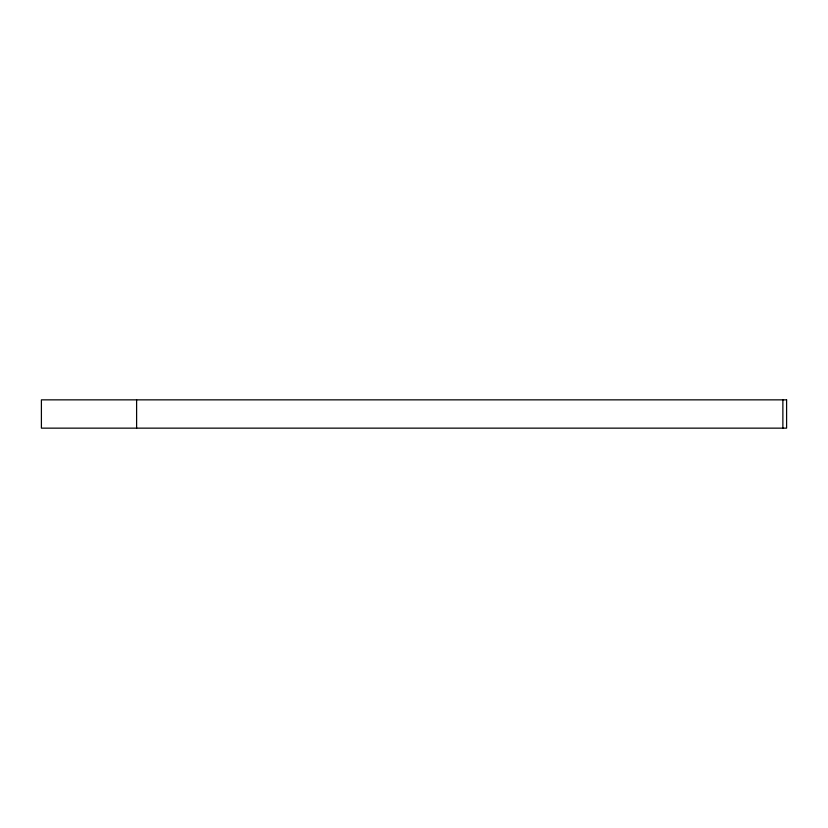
<?xml version="1.0" encoding="UTF-8"?>
<svg xmlns="http://www.w3.org/2000/svg" width="828" height="828" viewBox="0 0 828 828"><rect width="100%" height="100%" fill="white"/><g stroke="black" fill="none" stroke-linecap="round" stroke-linejoin="round"><path stroke-width="1.24" d="M782.874 399.852L782.874 428.148M136.61 399.852L136.61 428.148M786.6 399.852L41.4 399.852L41.4 428.148L786.6 428.148L786.6 399.852"/></g></svg>
